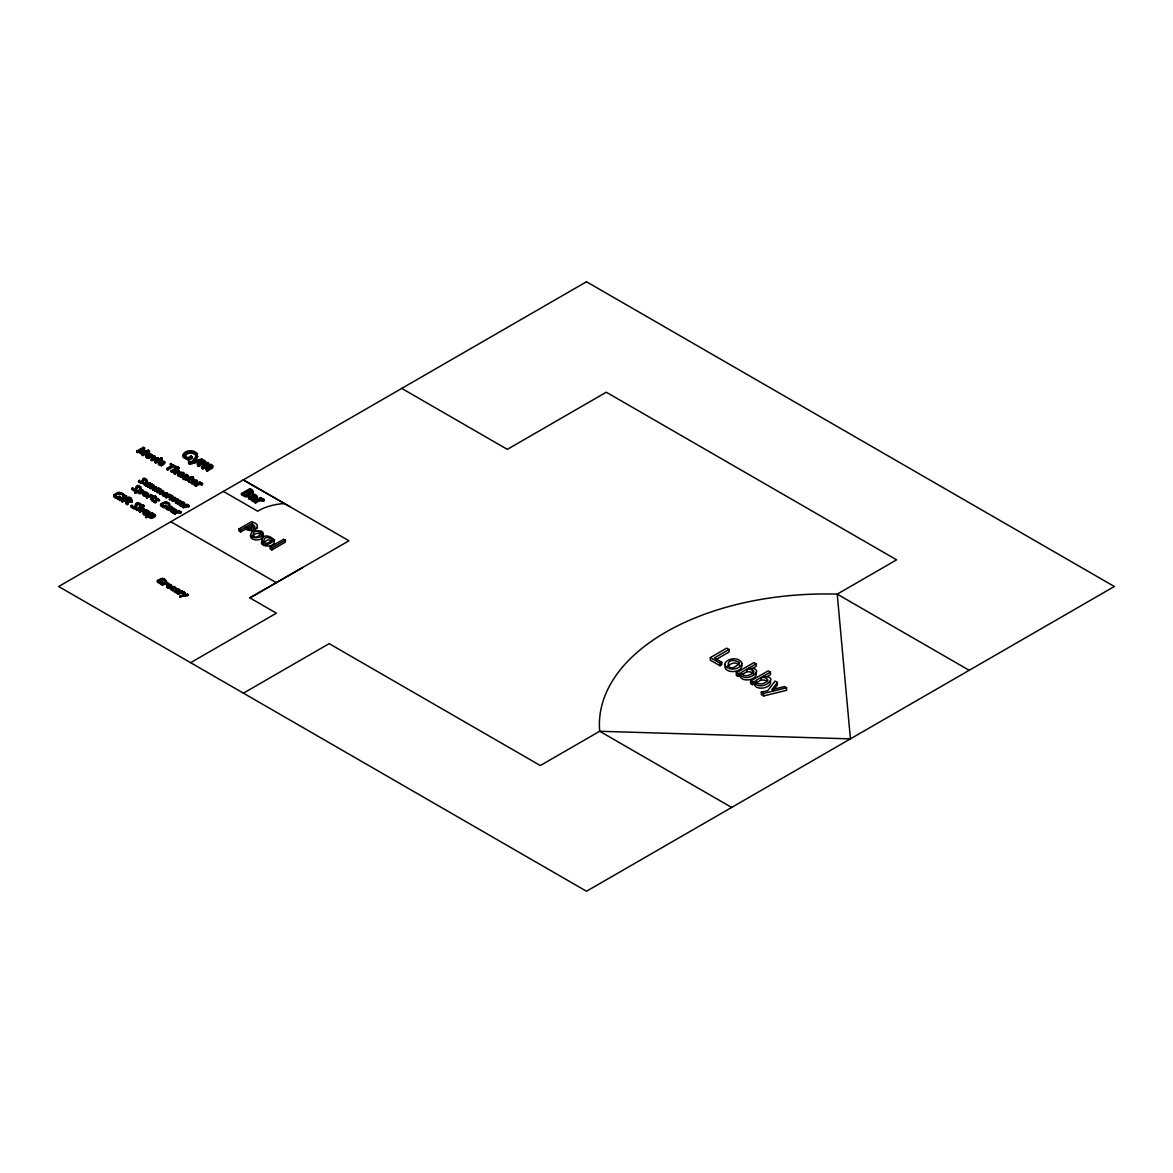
<?xml version="1.0" encoding="UTF-8"?>
<svg xmlns="http://www.w3.org/2000/svg" width="1173" height="1173" viewBox="0 0 1173 1173"><rect width="100%" height="100%" fill="white"/><g stroke="black" fill="none" stroke-linecap="round" stroke-linejoin="round"><path stroke-width="1.5" d="M257.561 527.953C246.667 533.026 249.673 540.782 261.462 536.589C268.617 527.088 249.805 532.938 245.744 529.052L240.714 531.956L238.94 530.929L238.94 528.964L251.594 521.662C265.098 525.988 251.374 532.351 245.744 527.088L240.714 529.991L238.94 528.964M261.682 535.592C260.435 531.53 253.309 533.451 252.312 536.838M739.357 665.941L739.151 664.812C735.779 661.249 729.65 663.405 727.231 666.997M181.272 506.179C181.097 507.425 187.973 502.396 182.665 502.044L182.064 503.232L183.677 504.566M250.436 535.46C250.025 542.205 264.995 540.944 263.368 534.448M250.113 496.985L252.474 498.32C256.799 496.018 246.066 496.619 252.928 497.44M125.907 503.188L126.391 504.419L127.798 504.419L127.446 502.176M150.613 499.449L152.299 500.548L151.991 498.554M135.438 504.39L135.482 507.733M150.965 485.871L150.965 485.021L153.179 485.578L150.012 488.408L153.414 486.443L155.584 486.824L152.461 488.98L153.179 490.241L156.669 487.895L153.971 486.956L154.044 485.241A2.009 1.158 0 0 0 152.754 484.684L151.552 483.848L147.563 486.986L151.625 485.842L152.798 486.795M153.971 486.956L154.044 486.077A2.009 1.158 0 0 0 152.754 485.519L151.522 485.534L151.552 483.848M161.654 490.959L161.068 489.302A2.009 1.158 0 0 0 159.792 488.745L158.546 489.596L158.575 487.909L159.308 488.32M161.009 491.018L161.068 490.138A2.009 1.158 0 0 0 159.792 489.581L158.546 489.596M210.495 465.652L208.413 465.681L208.515 462.763L204.205 461.825L205.495 462.529L204.249 460.373L197.416 464.317L198.662 466.473L203.237 463.819L206.052 463.965L206.844 465.08M208.413 465.681L207.973 463.775M725.354 664.871C722.231 673.757 741.952 673.683 741.981 665.326M163.546 463.482L162.842 462.294L160.906 462.631L160.906 461.619L162.842 461.297L164.44 462.426A2.155 1.246 0 0 1 164.792 463.291L163.238 464.728L160.217 462.983L160.217 461.986L163.238 463.731L164.792 462.279A2.155 1.246 0 0 0 164.44 461.414L160.628 460.886L158.34 462.822A3.108 1.789 0 0 0 158.898 463.907L161.815 464.537L161.815 465.534L158.898 464.904A3.108 1.789 0 0 1 158.34 463.819L160.056 462.103M263.089 542.615L268.485 539.521L272.473 541.354M181.859 595.503L179.733 596.822L181.859 596.353L184.337 592.277L185.129 593.582L183.252 596.001L188.223 595.356L187.533 594.11L183.252 595.151L185.129 592.732M181.859 596.353L184.337 593.127L183.985 591.969A1.818 1.041 0 0 0 182.489 591.647L181.903 590.855L177.856 594.051L183.985 592.82A1.818 1.041 0 0 0 182.489 592.497L181.903 590.855M247.782 495.549L246.55 491.956L248.046 493.393C247.87 496.941 242.708 492.132 243.515 494.991M194.527 460.696L197.724 456.605L196.39 455.828L192.196 461.297L188.604 462.089L188.604 463.526L189.894 464.273L202.944 461.048L201.771 458.936L194.527 460.696L194.527 462.133L197.724 456.605M777.406 682.451L771.79 689.68L784.546 686.572L786.599 687.759L786.599 690.296L763.608 695.97L761.336 694.665L761.336 692.129L767.67 690.721L775.045 681.088L777.406 682.451L777.406 684.988L772.919 690.765M155.041 456.062L152.695 459.024L157.9 457.719L158.707 459.2L151.156 460.359L154.162 455.564L155.041 457.074L152.695 460.036M151.156 460.359L154.162 455.564M182.504 506.677L184.982 504.434L183.589 503.173M144.616 448.042L141.376 453.013L144.616 448.042L143.341 447.294L136.801 451.062L136.801 452.074L137.593 452.543L142.93 449.464M147.358 452.03L139.778 453.291L142.93 448.453L137.593 451.532L136.801 451.062M175.026 510.768L173.311 508.437L175.305 509.654L170.217 509.903L173.032 512.308L173.868 511.428M172.636 511.369L172.695 513.056L173.78 512.132M182.064 502.396C188.325 504.463 172.695 502.279 182.504 505.827M255.435 497.895L255.831 496.956L252.987 495.856L252.987 494.581C260.993 498.642 248.353 493.466 248.632 497.704C251.374 498.07 252.738 501.575 253.779 498.833M252.034 498.76L252.107 501.15L253.661 501.12L253.661 499.83M172.783 499.17L169.352 499.566L172.196 495.768L172.9 497.015L170.686 499.302L172.9 496.179M169.352 499.566L172.196 495.768M175.921 499.947L173.179 500.754L173.179 499.903L177.9 499.068L177.9 499.903L172.607 501.458L171.874 500.197L174.132 497.924L169.352 498.73M173.179 499.903L175.451 497.645L170.686 498.466M173.179 500.754L175.451 497.645M146.126 455.315C143.223 461.282 158.047 456.429 149.704 454.303M262.371 540.298C256.872 547.542 276.373 548.29 274.13 540.65M160.217 461.986L159.631 463.482L161.815 464.537M160.217 462.983L159.631 464.493L161.815 465.534M181.023 475.622L178.12 474.992A3.108 1.789 0 0 1 177.548 473.907L179.85 471.986L183.662 472.499A2.155 1.246 0 0 1 184.014 473.379L182.46 474.816L179.44 473.071L178.707 474.347L181.023 476.634L178.12 476.003A3.108 1.789 0 0 1 177.548 474.918L179.85 472.998M179.44 473.071L178.707 475.358L181.023 476.634M165.246 495.549L162.812 495.021A2.581 1.496 0 0 1 162.343 494.126L164.264 492.513L167.431 492.953A1.789 1.041 0 0 1 167.724 493.672L166.434 494.874L163.912 493.422L163.311 494.493L165.246 496.384L162.812 495.871A2.581 1.496 0 0 1 162.343 494.962L163.78 493.525M163.912 493.422L163.311 495.329L165.246 496.384M194.425 483.364L191.522 482.733A3.108 1.789 0 0 1 190.95 481.648L193.252 479.728L197.064 480.241A2.155 1.246 0 0 1 197.416 481.121L195.862 482.558L192.841 480.813L192.108 482.088L194.425 484.376L191.522 483.745A3.108 1.789 0 0 1 190.95 482.66L192.665 480.945M192.841 480.813L192.108 483.1L194.425 484.376M169.279 509.199L166.683 508.627A2.771 1.598 0 0 1 166.17 507.66L168.223 505.93L171.639 506.399A1.921 1.114 0 0 1 171.962 507.191L170.569 508.466L167.856 506.912L167.211 508.056L169.279 510.094L166.683 509.537A2.771 1.598 0 0 1 166.17 508.554L168.223 506.839M167.856 506.912L167.211 508.95L169.279 510.094M178.311 503.1L175.891 502.572A2.581 1.496 0 0 1 175.422 501.663L177.328 500.065L180.51 500.49A1.789 1.041 0 0 1 180.803 501.223L179.513 502.425L176.991 500.974L176.39 502.029L178.311 503.935L175.891 503.408A2.581 1.496 0 0 1 175.422 502.513L177.841 500.783M176.991 500.974L176.39 502.88L178.311 503.935M177.284 592.042L174.821 591.515A2.61 1.51 0 0 1 174.352 590.591L176.287 588.963L179.498 589.403A1.818 1.041 0 0 1 179.806 590.151L178.487 591.368L175.935 589.887L175.334 590.972L177.284 592.893L174.821 592.365A2.61 1.51 0 0 1 174.352 591.441L175.334 590.239M175.935 589.887L175.334 591.822L177.284 592.893M184.41 454.142L183.193 455.535A5.249 3.035 0 0 0 183.501 457.617L188.589 460.359L192.357 458.188L192.357 456.752L191.038 455.989L188.017 457.734C179.161 454.494 193.985 447.793 196.228 454.494L196.39 457.265M251.623 492.909L249.541 493.642M182.489 477.059C181.874 483.276 192.636 476.341 186.243 474.376L185.525 475.798L187.753 476.649L187.46 477.382M249.116 497.484L248.632 498.994L252.034 500.035M185.525 474.786C193.046 477.264 174.278 474.654 186.052 478.907M189.088 479.537L188.824 482.118L187.548 480.534L193.34 477.074L193.34 478.085L192.387 478.643L192.387 476.619L193.34 477.074M159.821 490.857L158.648 489.903L154.587 491.047L158.575 487.909M155.247 488.203L154.059 487.25L150.012 488.408M162.27 492.264L161.097 491.311L157.035 492.469L160.085 489.815L159.191 489.082L154.587 491.047M210.583 467.836L210.817 466.619L208.559 466.209L202.856 468.892L201.609 468.174L201.609 466.737L206.844 463.643L205.304 462.397L203.237 462.382L197.416 465.754M183.662 473.511A2.155 1.246 0 0 1 184.014 474.391L182.46 475.827L182.929 472.895L180.129 472.719L182.24 474.948L182.577 473.599L180.129 473.731M166.258 494.991L166.537 493.027L164.499 493.129L166.258 494.991L166.537 493.862L164.499 493.965M170.364 507.689L170.672 506.487L168.487 506.589L170.364 507.689C170.51 509.83 171.757 506.589 169.674 507.147M178.78 589.858L179.498 590.268A1.818 1.041 0 0 1 179.806 591.001C177.299 594.374 180.393 587.321 176.522 589.594L178.311 591.471L178.941 590.855L176.522 590.444M153.223 516.956L154.176 514.668L151.581 513.95L149.367 516.237L150.716 517.572M144.924 483.056L144.455 483.687L146.112 484.126L150.1 483.012L146.112 486.15L145.379 484.904L146.141 484.464L146.112 486.15M177.27 471.795L177.578 470.828L175.026 470.564L171.932 472.352L171.067 470.842L178.032 466.825L178.897 468.335L175.818 470.109L178.516 470.505L178.926 471.737L174.982 474.112L174.103 472.602L177.871 470.256L175.026 469.552L175.026 470.564M142.402 509.888L142.71 508.921L140.159 508.657L137.05 510.446L136.185 508.935L143.165 504.903L144.03 506.428L143.165 504.903M171.023 588.245L172.959 587.438A2.39 1.378 0 0 1 174.557 587.526L175.847 588.978C174.469 586.295 168.927 589.902 173.267 590.518L173.267 589.667C168.927 589.051 174.469 585.444 175.847 588.128L175.847 588.978M143.824 511.589C139.118 519.595 158.15 511.149 145.012 511.076M115.423 494.185L113.84 495.651A3.695 2.126 0 0 0 114.06 497.117L117.637 499.038L120.276 496.502L117.227 497.191C111.01 494.918 121.42 490.211 123.004 494.918L123.004 495.93L123.854 494.42L122.08 493.056L118.81 492.205L113.84 494.639A3.695 2.126 0 0 0 114.06 496.106L117.637 498.026L117.637 499.038M136.801 452.074L139.411 450.564M141.376 452.001L148.282 450.153L149.44 450.828L149.44 451.825L142.901 455.608L142.036 454.098L147.358 451.033L139.778 452.279M142.036 455.109L149.44 450.828M154.836 461.488L159.631 458.716L161.375 459.728L162.241 458.218L160.496 458.218L160.496 460.227L155.716 462.998L154.836 461.488L155.716 462.998M154.836 462.499L162.241 458.218M138.575 480.857L139.352 480.402C143.282 484.522 141.303 478.716 143.722 478.217A2.155 1.246 0 0 1 144.953 478.335L146.816 479.522L146.112 480.769C142.285 476.766 143.942 487.411 138.575 481.692L138.575 480.857C143.942 486.575 142.285 475.93 146.112 479.933L146.112 480.769M138.575 481.692L139.352 480.402M170.393 463.716L176.654 466.531L176.654 467.543L170.393 464.728L170.393 463.716L172.71 466.062L170.393 464.728M131.875 488.349L132.696 487.865C136.918 492.279 134.792 486.062 137.388 485.519A2.317 1.334 0 0 1 138.722 485.637L140.716 486.927L139.968 488.261C135.863 483.965 137.637 495.387 131.875 489.244L131.875 488.349C137.959 494.61 135.745 482.059 140.716 487.821M166.874 469.435L173.633 465.593L175.95 467.939L173.633 466.605L167.798 469.977L166.874 469.435L166.874 468.423L172.71 465.065M131.875 489.244L132.696 487.865M123.004 495.93C121.42 491.223 111.01 495.93 117.227 498.202L120.276 496.502M123.004 494.918L123.854 494.42M146.786 484.082L146.786 484.933L144.426 484.346L147.563 482.382L146.83 481.121L143.385 483.467L146.141 484.464M147.563 481.546L143.385 484.317L146.141 485.299L145.379 484.904M119.103 499.082L123.913 496.311L125.658 497.323L126.523 495.812L124.778 495.812L124.778 497.821L119.983 500.592L119.103 499.082L119.983 500.592M184.909 457.001C185.891 452.323 193.882 451.752 196.228 455.945L197.445 453.79C193.853 449.626 186.463 449.567 183.193 454.098A5.249 3.035 0 0 0 183.501 456.18L188.589 458.922L192.357 456.752M196.228 454.494L197.445 453.79M139.968 488.261L140.716 486.927M119.103 500.094L126.523 495.812M141.566 490.021L140.789 489.566C149.323 491.047 137.08 493.906 137.769 492.205L134.939 492.939L140.789 488.672L141.566 490.021L140.76 490.475L140.789 488.672M145.379 485.739L150.1 483.012M126.01 497.528L126.039 499.302L126.01 497.528L129.353 497.088L131.391 498.158L131.391 499.17L128.634 499.801L129.235 501.15L129.294 499.419M171.067 471.854L178.897 467.323M128.766 500.123L127.564 498.422L128.766 500.123L121.889 501.692L121.889 500.68L126.039 498.29L125.35 497.895M134.939 492.939L141.566 489.112M138.297 491.898L140.276 490.754C146.17 490.563 137.593 495.842 138.297 491.003C139.294 494.493 145.496 489.376 140.276 489.859L140.276 490.754M121.889 501.692L126.919 498.804L128.766 499.111M127.564 498.422L130.306 498.173L130.76 501.282L132.021 502L130.76 500.27L131.713 499.713L130.76 501.282M147.563 486.986L152.27 484.273M151.522 485.534L152.27 485.109M127.564 499.434L129.147 498.701L130.702 499.566M174.103 473.613L179.117 470.3L175.818 469.097M128.634 500.798L129.895 500.768L129.895 499.757M126.42 502.777L130.1 500.651L132.021 500.988M132.021 502L130.1 501.648L127.08 503.452L127.798 504.419M128.634 499.801L125.731 502.587L127.798 503.408M152.461 489.815L156.669 487.059L153.971 486.121M204.205 461.825L205.495 461.092M204.249 460.373L204.205 463.262L205.495 462.529M130.995 505.798L131.919 505.27C136.655 510.211 134.265 503.246 137.182 502.631A2.595 1.496 0 0 1 138.663 502.777L140.907 504.214L140.056 505.71C134.924 500.27 138.531 514.302 130.995 506.809L130.995 505.798C138.531 513.29 134.924 499.258 140.056 504.698L140.056 505.71M151.61 495.812L151.449 495.299A1.921 1.114 0 0 1 153.047 495.636L152.549 497.103L150.144 496.663L146.552 497.836L150.833 494.463L151.61 495.812L150.804 496.282L150.833 494.463M130.995 506.809L131.919 505.27M146.552 497.836L151.61 494.918M185.525 475.798L187.357 475.71M157.035 492.469L160.437 490.505L162.417 490.725L159.484 493.041L160.202 494.302L163.531 492.293L162.226 490.988M152.549 497.103L153.282 495.783M186.36 477L185.129 477.719L183.267 476.678L186.36 477L186.36 478.012L183.267 477.69L185.129 478.731M201.609 468.174L207.445 464.801L210.817 465.182L211.037 466.062L205.803 469.156L207.049 471.311L212.738 467.88L212.812 466.722M150.804 496.282L151.449 496.208A1.921 1.114 0 0 1 153.047 496.531L155.804 496.355L154.953 497.748L154.953 495.944M153.59 496.736L153.59 497.631L153.59 496.736L150.613 498.54L152.299 499.639M140.056 504.698L140.907 504.214M153.047 497.323L153.634 496.076M159.484 493.877L163.692 491.106L161.009 490.167M151.068 499.082L154.367 497.176L156.068 497.484L155.481 498.73L154.367 498.085L151.669 499.683L152.299 500.548M155.804 496.355L154.953 496.839L156.068 497.484M190.92 476.781L190.261 478.173L190.92 476.781L192.988 479.742L193.648 478.349L192.387 477.631L193.34 478.085M191.522 477.132L192.387 476.619M190.261 478.173L191.522 478.129M136.185 509.947L144.03 505.416M152.871 500.416L153.59 500.006C156.493 503.935 156.214 494.185 159.528 500.431L158.883 500.798C155.76 497.616 157.622 506.325 152.871 501.311L152.871 500.416C157.739 505.446 155.569 496.648 158.883 499.903L158.883 500.798M205.803 469.156L207.049 469.874L213.017 465.857L211.375 464.405L208.413 464.244M152.871 501.311L153.59 500.006M191.742 479.009L188.721 480.813L189.425 481.766M190.261 477.162L187.372 479.948L189.425 480.754M191.742 478.012L193.648 478.349M142.476 508.202L144.059 509.83L140.1 512.22L139.235 510.695L143.003 508.349L140.159 507.645L140.159 508.657M139.235 511.707L144.25 508.378L140.951 507.191M170.525 495.636L170.378 495.153A1.789 1.041 0 0 1 171.859 495.475L171.39 496.839L165.804 497.528L169.792 494.376L170.525 495.636L169.777 496.076L169.792 494.376M165.804 497.528L170.525 494.801M171.39 496.839L172.079 495.622M200.774 483.481L200.598 482.895A2.155 1.246 0 0 1 202.372 483.276L201.815 484.918L199.131 484.42L195.979 486.238L195.114 485.739L195.114 484.728L199.894 481.971L200.774 483.481L199.865 483.994L199.894 481.971M195.114 485.739C196.258 484.684 201.668 481.355 201.815 484.918M199.865 482.983L200.774 482.47M153.033 514.126L152.153 513.627C161.713 515.299 148.003 518.495 148.766 516.589L145.613 517.41L145.613 516.399L152.153 512.616L153.033 514.126L152.123 514.654L152.153 512.616M168.853 505.006L168.106 503.305L165.114 502.587L160.686 504.757A3.299 1.906 0 0 0 160.892 506.062L164.073 507.777L166.434 505.504L163.707 506.135C158.018 503.598 168.311 500.021 169.63 504.566L168.853 505.006C167.46 500.798 158.15 505.006 163.707 507.029M201.815 483.906L202.636 483.437M145.613 517.41L153.033 513.129M169.63 504.566L168.883 502.997L165.877 501.721L160.686 503.847A3.299 1.906 0 0 0 160.892 505.152L164.073 506.868L166.434 505.504M168.853 504.097L169.63 503.657M173.311 508.437L176.434 509.727L172.944 511.971L171.302 511.457L174.059 511.325L173.809 510.27L171.493 509.947L172.108 510.959L174.059 510.431M182.064 503.232L182.665 502.044M173.311 509.346L176.478 510.431L173.78 513.026M187.753 505.592L187.607 505.108A1.789 1.041 0 0 1 189.088 505.416L188.618 506.795L183.032 507.469L187.02 504.331L187.753 505.592L187.006 506.018L187.02 504.331M183.032 507.469C184 506.589 188.501 503.818 188.618 506.795M187.006 505.182L187.753 504.742M178.604 511.428L179.264 511.355A1.921 1.114 0 0 1 180.847 511.692L180.349 513.158L177.959 512.704L174.352 513.891L178.633 510.519L179.41 511.868L178.604 512.337L178.633 510.519M174.352 513.891L179.41 510.959M180.349 513.158L181.082 511.839M249.336 494.815L248.603 496.56L245.773 496.985L241.462 494.83L241.462 493.54L249.776 488.745C255.215 489.64 253.28 494.581 248.823 492.792L248.823 494.082L251.872 494.17L253.295 493.276L252.913 491.986M243.515 493.716L246.55 491.956M250.069 489.933L247.298 491.531L251.198 492L251.638 491.194L250.069 489.933L251.638 492.484M252.987 494.581L255.318 494.478L257.444 496.414L252.474 499.595L250.421 499.126M252.987 495.856L253.896 494.053M261.682 498.173L260.538 498.833L261.462 498.73A2.742 1.584 0 0 1 263.72 499.199L264.057 500.71L263.016 501.296L259.6 500.666L255.582 502.982L254.468 502.337L254.468 501.062L260.567 497.528L261.682 499.463M254.468 502.337C255.949 501.003 262.825 496.751 263.016 501.296M263.016 500.021L264.057 499.419M252.034 523.466L247.107 526.31L251.037 527.733L254.805 526.369L252.034 523.466L252.034 525.416L248.339 527.557M289.584 506.501L243.178 479.962M165.188 581.324L164.469 579.726L161.654 579.051L157.475 581.09A3.108 1.789 0 0 0 157.651 582.321L160.657 583.949L162.886 582.658L162.109 581.368C153.956 583.861 163.179 574.726 165.906 580.914L165.188 581.324C163.853 577.365 155.085 581.324 160.32 583.245M165.906 580.914L165.202 579.447L162.373 578.23L157.475 580.239A3.108 1.789 0 0 0 157.651 581.471L160.657 583.098L162.886 581.808M166.683 582.922L166.537 582.438A1.818 1.041 0 0 1 168.032 582.761L167.563 584.154L161.903 584.843L165.95 581.647L166.683 582.922L165.921 583.362L165.95 581.647M161.903 584.843C162.886 583.949 167.446 581.134 167.563 584.154M165.921 582.512L166.683 582.072M176.463 588.626L174.557 586.676A2.39 1.378 0 0 0 172.959 586.588L170.715 587.688A2.889 1.672 0 0 0 170.466 588.641L173.267 589.667M170.715 588.538A2.889 1.672 0 0 0 170.466 589.491L173.267 590.518M177.856 594.051L182.636 591.28M181.874 592.57L182.636 592.13M183.516 593.362L184.205 592.116M270.201 547.014L283.705 539.213L285.391 540.196L285.391 542.146L271.872 549.946L270.201 548.964L270.201 547.014L271.872 547.982L285.391 540.196M249.996 597.922L348.968 540.782L243.398 479.83M190.613 662.686L276.388 613.171L249.776 597.805L302.781 567.453M243.398 693.17L329.173 643.64L540.313 765.544L599.696 731.263A226.286 130.643 0 0 1 837.229 594.125L896.612 559.829L606.294 392.222L507.322 449.362L401.752 388.41M729.049 649.49L714.386 657.95L721.762 662.217L721.762 664.754L720.031 665.751L710.31 660.15L710.31 657.613L726.717 648.141L729.049 649.49L729.049 652.027L715.853 659.637M710.31 657.613L720.031 663.229L721.762 662.217M736.307 672.774L738.213 673.874L739.987 673.17L739.987 675.707L738.213 676.41L736.307 675.311L736.307 672.774L753.946 662.584L756.13 663.845L756.13 666.381L751.482 669.065M747.04 669.094L741.497 672.305C742.846 678.126 751.263 675.501 753.623 671.836L751.556 669.563L747.04 669.094L747.04 671.63L741.497 674.827M756.13 663.845L748.403 668.317C769.532 667.833 743.682 685.501 739.987 673.17M750.588 681.029L752.509 682.129L754.268 681.425L754.268 683.962L752.509 684.665L750.588 683.551L750.588 681.029L768.227 670.839L770.412 672.1L770.412 674.636L765.778 677.305M761.321 677.349L755.779 680.545C757.128 686.381 765.544 683.756 767.919 680.091L765.852 677.818L761.321 677.349L761.321 679.885L755.779 683.082M770.412 672.1L762.685 676.557C783.813 676.073 757.978 693.756 754.268 681.425M163.912 494.258L166.434 495.71L167.724 494.522A1.789 1.041 0 0 0 167.431 493.789L166.727 493.378M192.841 481.824L195.862 483.569L197.416 482.132A2.155 1.246 0 0 0 197.064 481.253L196.214 480.769M176.991 501.809L179.513 503.261L180.803 502.059A1.789 1.041 0 0 0 180.51 501.34L180.202 501.12M167.856 507.806L170.569 509.375L171.947 508.085A1.921 1.114 0 0 0 171.639 507.308L170.877 506.868M149.382 457.514C155.423 455.065 144.763 453.731 147.05 457.367M179.88 504.141C177.372 504.976 181.947 507.205 181.448 505.123M193.53 480.461L196.331 480.637L195.642 481.678L193.53 480.461L195.642 482.69M193.53 481.473L196.331 481.634M177.563 500.68L179.953 501.091L177.563 500.68L177.563 501.516M147.212 454.684L148.443 454.347M180.803 503.672L180.187 504.361L181.727 504.845C184.454 502.777 178.105 504.331 180.95 505.578M250.406 498.012L254.057 498.686M170.686 499.302L173.384 498.481M136.273 503.847L137.182 503.642A2.595 1.496 0 0 1 138.663 503.789L140.907 505.226M171.874 500.197L177.9 499.068M182.9 476.883L184.909 476.854M151.156 459.361L158.707 458.188M188.604 462.089L189.894 462.836L202.944 459.611M179.733 595.972L188.223 594.506M179.733 596.822L188.223 595.356M761.336 692.129L763.608 693.448L786.599 687.759M188.604 463.526L192.196 462.734M187.812 452.455L189.014 452.177M117.08 493.481L120.496 493.408L123.854 495.431M199.865 483.994L200.598 483.906A2.155 1.246 0 0 1 202.372 484.273L202.636 484.449M169.777 496.076L170.378 496.003A1.789 1.041 0 0 1 171.859 496.311L172.079 496.458M187.006 506.018L187.607 505.944A1.789 1.041 0 0 1 189.088 506.252L189.293 506.399M178.604 512.337L179.264 512.249A1.921 1.114 0 0 1 180.847 512.586L181.082 512.748M165.921 583.362L166.537 583.289A1.818 1.041 0 0 1 168.032 583.611L168.252 583.758M140.76 490.475C147.783 490.065 139.25 496.707 137.769 492.205M152.123 514.654C159.997 514.185 150.423 521.633 148.766 516.589M164.763 493.246L166.287 493.261M128.531 498.114L131.391 499.17M204.205 463.262L206.316 463.247M267.063 544.902L265.538 544.815M151.581 514.962L154.176 515.68M747.04 671.63L751.556 672.1L753.623 674.372M761.321 679.885L765.852 680.34L767.831 681.66M180.803 504.507L182.768 505.079M172.636 512.278C166.815 511.032 174.103 509.947 174.513 510.167M134.396 507.968L131.919 506.281M191.478 452.133L192.665 452.353M182.284 472.88L183.281 473.262M147.182 493.203C137.769 491.619 146.566 500.783 148.37 494.009M244.864 495.724L245.597 496.018M211.375 465.842L212.137 466.18M247.664 493.027L248.603 493.452M255.318 495.768L257.444 497.689L253.661 501.12M186.052 479.918L189.029 477.235L188.252 476.121M130.76 499.258L131.713 499.713M130.76 500.27L131.713 500.724M969.191 670.311L837.229 594.125L850.425 738.873L599.696 731.263L731.659 807.449M202.944 461.048L201.771 458.936M197.416 464.317L198.662 466.473M201.609 466.737L202.856 468.892M241.462 493.54L246.975 495.768L249.233 494.771L248.823 492.792M254.468 501.062L255.582 502.982M223.383 491.399L257.693 511.208A42.961 24.809 0 0 1 284.086 503.584M178.897 468.335L178.032 466.825M144.616 449.054L143.341 447.294M149.44 451.825L148.282 450.153M160.496 458.218L162.241 459.229M154.162 456.576L155.041 457.074M158.707 459.2L157.9 457.719M192.387 478.643L193.648 479.361M160.906 461.619L163.032 462.851L163.721 461.795M180.129 472.719L182.24 473.936M179.44 474.083L182.46 475.827M142.036 454.098L142.901 455.608M166.874 468.423L167.798 469.977M171.067 470.842L171.932 472.352M174.103 472.602L174.982 474.112M195.114 484.728L195.979 486.238M252.034 525.416L254.394 526.912M147.563 482.382L146.83 481.121M150.1 483.848L149.382 482.587M175.451 498.481L174.718 497.235M164.499 493.129L166.258 494.141M147.563 486.15L148.282 487.411M150.012 487.572L150.731 488.818M152.461 488.98L153.179 490.241M154.587 490.211L155.305 491.472M157.035 491.619L157.768 492.88M159.484 493.041L160.202 494.302M165.804 496.692L166.537 497.939M183.032 506.633L183.765 507.894M154.953 497.748L156.068 498.393M178.633 511.413L179.41 511.868M166.434 506.413L165.613 505.035M146.552 496.941L147.329 498.29M174.352 512.997L175.129 514.346M134.939 492.044L135.716 493.393M170.818 521.736L276.168 582.57M124.778 495.812L126.523 496.824M124.778 497.821L123.913 496.311M120.276 497.513L119.353 495.959M121.889 500.68L122.769 502.205M136.185 508.935L137.05 510.446M139.235 510.695L140.1 512.22M145.613 516.399L146.478 517.909M184.337 593.127L185.129 593.582M176.522 589.594L178.311 590.62M162.886 582.658L162.109 581.368M175.935 590.737L178.487 592.218M161.903 583.993L162.636 585.254M177.856 593.201L178.589 594.462M264.057 500.71L263.72 500.49A2.742 1.584 0 0 0 263.06 500.197M159.528 500.431C154.616 495.812 157.182 504.991 153.59 500.9M171.39 496.003L169.161 495.593L169.161 496.428M180.349 512.264L177.959 511.809L177.959 512.704M152.549 496.208L150.144 495.754L150.144 496.663M183.516 592.512L181.258 592.086L181.258 592.937M196.258 454.186L197.445 455.227M146.816 480.373L144.953 479.171A2.155 1.246 0 0 0 143.722 479.053C141.303 479.566 143.282 485.358 139.352 481.253M770.177 680.619C773.447 687.789 755.691 691.63 754.268 683.962M755.881 672.364C759.151 679.534 741.395 683.375 739.987 675.707M139.968 487.367L138.722 486.531A2.317 1.334 0 0 0 137.388 486.414C134.792 486.956 136.918 493.188 132.696 488.774M154.176 514.668L152.314 516.384L150.379 516.472L149.367 515.226L149.367 516.237M763.608 693.448L763.608 695.97M753.55 670.868L753.55 673.405M752.509 682.129L752.509 684.665M738.213 673.874L738.213 676.41M720.031 663.229L720.031 665.751M271.872 547.982L271.872 549.946M260.567 497.528L260.567 498.818M259.6 499.375L259.6 500.666M254.702 497.029L254.702 498.32M253.221 499.537L253.119 501.516M252.474 498.32L252.474 499.595M251.051 496.516L251.051 497.807M249.776 488.745L249.776 490.035M245.744 527.088L245.744 529.052M240.714 529.991L240.714 531.956M207.445 464.801L207.445 466.253M207.049 469.874L207.049 471.311M203.237 462.382L203.237 463.819M199.131 483.408L199.131 484.42M195.862 482.558L195.862 483.569M193.736 483.76L193.736 484.772M192.988 478.731L192.988 479.742M191.038 455.989L191.038 457.426M189.894 462.836L189.894 464.273M188.824 481.106L188.824 482.118M188.589 458.922L188.589 460.359M187.533 594.11L187.533 594.96M186.874 476.707L186.874 477.719M186.39 505.534L186.39 506.369M186.243 474.376L186.243 475.373M185.715 478.687L185.715 479.698M185.627 479.229L185.627 480.241M184.014 476.311L184.014 477.323M182.226 505.636L182.226 506.487M182.152 506.091L182.152 506.941M180.334 476.018L180.334 477.03M180.495 596.427L180.495 597.277M179.513 502.425L179.513 503.261M177.739 503.422L177.739 504.273M176.698 592.38L176.698 593.23M173.941 508.07L173.941 508.979M173.633 465.593L173.633 466.605M173.472 511.927L173.472 512.821M173.399 512.41L173.399 513.319M172.944 511.061L172.944 511.971M172.607 500.607L172.607 501.458M172.636 590.034L172.636 590.884M171.947 509.8L171.947 510.71M171.082 463.32L171.082 464.332M170.569 508.466L170.569 509.375M170.085 499.155L170.085 499.991M168.663 509.551L168.663 510.446M166.434 494.874L166.434 495.71M165.305 582.878L165.305 583.729M164.66 495.886L164.66 496.722M164.073 506.868L164.073 507.777M163.238 463.731L163.238 464.728M161.375 457.719L161.375 459.728M161.126 464.933L161.126 465.945M160.657 583.098L160.657 583.949M160.437 490.505L160.437 491.34M159.631 458.716L159.631 459.728M157.988 489.082L157.988 489.918M155.481 497.821L155.481 498.73M154.367 497.176L154.367 498.085M153.414 486.443L153.414 487.279M152.021 459.86L152.021 460.872M151.772 499.947L151.772 500.856M142.593 490.49L142.593 491.399M140.672 452.807L140.672 453.804M137.593 451.532L137.593 452.543M131.361 501.37L131.361 502.381M130.1 500.651L130.1 501.648M129.147 497.689L129.147 498.701M128.106 499.493L128.106 500.504M127.197 503.745L127.197 504.757M126.919 498.804L126.919 499.815M125.658 495.299L125.658 497.323M117.227 497.191L117.227 498.202M147.593 494.332C143.135 499.405 142.534 491.076 147.593 494.332M147.593 493.422C143.135 498.496 142.534 490.182 147.593 493.422M148.531 512.469C143.531 518.143 142.857 508.818 148.531 512.469M148.531 511.457C143.531 517.132 142.857 507.806 148.531 511.457M151.332 454.86C146.346 460.52 145.672 451.224 151.332 454.86M170.701 586.031C166.478 590.811 165.921 582.966 170.701 586.031M170.701 585.18C166.478 589.96 165.921 582.101 170.701 585.18M261.711 533.187C251.11 544.99 249.57 525.357 261.711 533.187M272.473 539.404C261.872 551.207 260.333 531.56 272.473 539.404M739.386 662.833C727.025 677.613 722.275 654.079 739.151 662.276L739.386 662.833M152.417 455.197C143.634 463.276 144.294 447.543 152.417 455.197M148.56 493.745C140.716 500.944 141.303 486.898 148.56 493.745M149.616 511.809C140.819 519.888 141.478 504.141 149.616 511.809M171.61 585.474C164.968 591.676 165.32 579.653 171.61 585.474M171.61 586.324C164.968 592.526 165.32 580.503 171.61 586.324M274.555 540.079C256.975 555.416 258.559 525.563 274.555 540.079M742.084 663.698C739.606 670.252 726.703 671.279 724.518 664.153C727.04 657.613 739.826 656.616 742.084 663.698M586.5 281.755L58.65 586.5L586.5 891.245L1114.35 586.5L586.5 281.755"/></g></svg>
